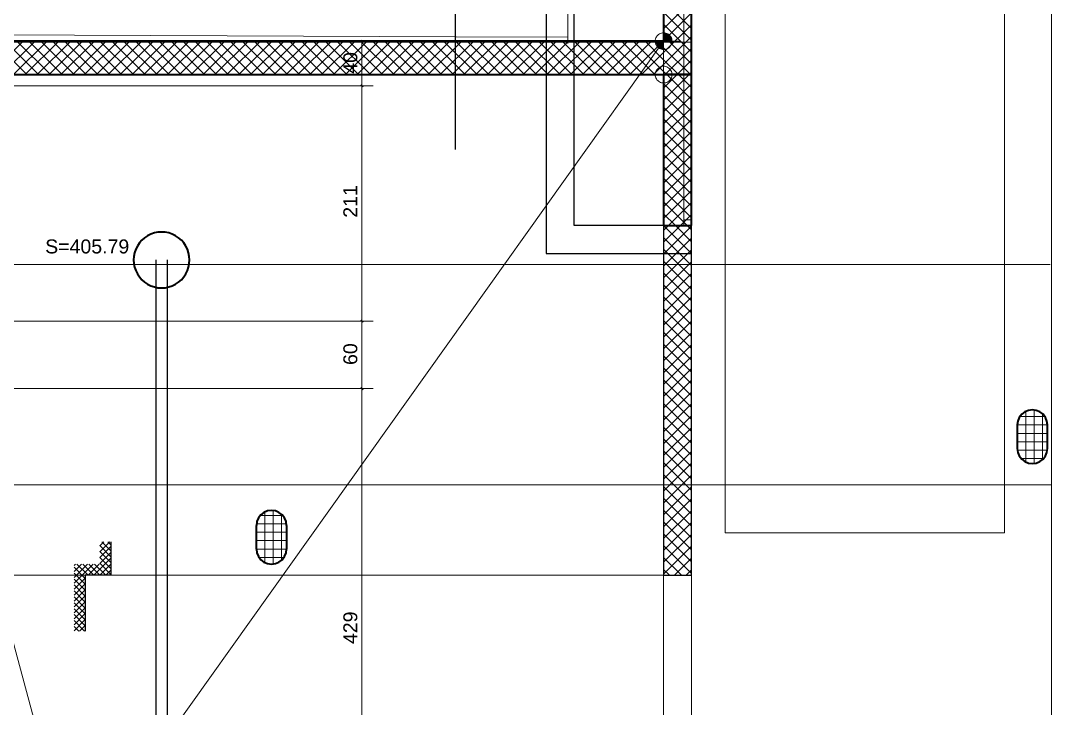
# Model space of a CAD drawing. Extents: x -1 to 1342, y -35 to 723.
# Drawn here: x 537 to 721.5, y 361.6 to 484.7 of the extents above; entities that cross this region are included whole.
import ezdxf
from ezdxf.lldxf.tags import DXFTag

# ---------------------------------------------------------------- set-up
doc = ezdxf.new("R2010")
doc.units = 0
doc.layers.get('0').update_dxf_attribs({"lineweight": 18})
for name, color, linetype, lineweight in [('-1._UG_2_005 Situation', 7, 'Continuous', 18), ('-1._UG_3_010 Aussenwände', 7, 'Continuous', 25), ('-1._UG_3_010 Aussenwände Abbruch', 7, 'Continuous', 25), ('-1._UG_3_010 Aussenwände Bauteilschraffuren', 7, 'Continuous', 25), ('-1._UG_3_010 Aussenwände Bauteilschraffuren Neu', 7, 'Continuous', 25), ('-1._UG_3_010 Aussenwände Neu', 7, 'Continuous', 25), ('-1._UG_3_010 Fenster Abbruch', 7, 'Continuous', 25), ('-1._UG_3_015 Innenwände', 7, 'Continuous', 25), ('-1._UG_3_015 Innenwände Abbruch', 7, 'Continuous', 25), ('-1._UG_3_015 Innenwände Bauteilschraffuren', 7, 'Continuous', 25), ('-1._UG_3_015 Innenwände Bauteilschraffuren Neu', 7, 'Continuous', 25), ('-1._UG_3_015 Innenwände Neu', 7, 'Continuous', 25), ('-1._UG_3_020 Stützen', 7, 'Continuous', 25), ('-1._UG_3_020 Stützen Bauteilschraffuren', 7, 'Continuous', 25), ('-1._UG_3_020 Stützen Bauteilschraffuren Neu', 7, 'Continuous', 25), ('-1._UG_3_020 Stützen Neu', 7, 'Continuous', 25), ('-1._UG_3_027 Oberhalb', 7, 'Continuous', 25), ('-1._UG_3_027 Oberhalb Neu', 7, 'Continuous', 25), ('-1._UG_3_035 Decken', 7, 'Continuous', 25), ('-1._UG_3_035 Decken Abbruch', 7, 'Continuous', 25), ('-1._UG_3_035 Decken Neu', 7, 'Continuous', 25), ('-1._UG_3_060 Möbel Einbau', 7, 'Continuous', 25), ('-1._UG_3_111 Bemassung Ausführung Koten Neu', 7, 'Continuous', 25), ('-1._UG_3_160 Beschriftungen Ausführung Neu', 7, 'Continuous', 25), ('-1._UG_3_200 Schnittlinien', 7, 'Continuous', 25)]:
    doc.layers.add(name, color=color, linetype=linetype, lineweight=lineweight)
for name, color, linetype, lineweight, true_color in [('H_Erdsondenbohrung', 7, 'Continuous', 35, 0xff6600), ('H_Sole_RL', 7, 'Nova_107-A0SKLQJ9LL', 25, 0xaf5f5f), ('H_Sole_VL', 7, 'Continuous', 25, 0x6d3636), ('S_Schmutzwasser-A0SKLQJALL', 7, 'Continuous', 18, 0xcc6600), ('X_Mass', 7, 'Continuous', 18, 0x0080ff)]:
    doc.layers.add(name, color=color, linetype=linetype, lineweight=lineweight, true_color=true_color)
doc.styles.get("Standard").update_dxf_attribs({"font": 'arial.ttf'})
tags = doc.linetypes.add('Nova_107-A0SKLQJ9LL', pattern=[12, 4, -4, 4]).pattern_tags.tags
tags[8:9] = [DXFTag(74, 4), DXFTag(75, 0), DXFTag(340, '0'), DXFTag(46, 0.0), DXFTag(50, 0.0), DXFTag(44, 0.0), DXFTag(45, 0.0)]
tags[6:7] = [DXFTag(74, 4), DXFTag(75, 0), DXFTag(340, '0'), DXFTag(46, 0.0), DXFTag(50, 0.0), DXFTag(44, 0.0), DXFTag(45, 0.0)]
tags[4:5] = [DXFTag(74, 4), DXFTag(75, 0), DXFTag(340, '0'), DXFTag(46, 0.0), DXFTag(50, 0.0), DXFTag(44, 0.0), DXFTag(45, 0.0)]
tags = doc.linetypes.add('Strich 1_0.5mm', pattern=[0.0055, 0.005, -0.0005]).pattern_tags.tags
tags[6:7] = [DXFTag(74, 4), DXFTag(75, 0), DXFTag(340, '0'), DXFTag(46, 1.0), DXFTag(50, 0.0), DXFTag(44, 0.0), DXFTag(45, 0.0)]
tags[4:5] = [DXFTag(74, 4), DXFTag(75, 0), DXFTag(340, '0'), DXFTag(46, 1.0), DXFTag(50, 0.0), DXFTag(44, 0.0), DXFTag(45, 0.0)]
tags = doc.linetypes.add('Strich 2_1mm-A0SKLQRVLL', pattern=[0.003, 0.002, -0.001]).pattern_tags.tags
tags[6:7] = [DXFTag(74, 4), DXFTag(75, 0), DXFTag(340, '0'), DXFTag(46, 1.0), DXFTag(50, 0.0), DXFTag(44, 0.0), DXFTag(45, 0.0)]
tags[4:5] = [DXFTag(74, 4), DXFTag(75, 0), DXFTag(340, '0'), DXFTag(46, 1.0), DXFTag(50, 0.0), DXFTag(44, 0.0), DXFTag(45, 0.0)]
tags = doc.linetypes.add('Strich 3_1mm Kanten', pattern=[0.004, 0.003, -0.001]).pattern_tags.tags
tags[6:7] = [DXFTag(74, 4), DXFTag(75, 0), DXFTag(340, '0'), DXFTag(46, 1.0), DXFTag(50, 0.0), DXFTag(44, 0.0), DXFTag(45, 0.0)]
tags[4:5] = [DXFTag(74, 4), DXFTag(75, 0), DXFTag(340, '0'), DXFTag(46, 1.0), DXFTag(50, 0.0), DXFTag(44, 0.0), DXFTag(45, 0.0)]
tags = doc.linetypes.add('STRICHLINIE2', pattern=[9.525, 6.35, -3.175]).pattern_tags.tags
tags[6:7] = [DXFTag(74, 4), DXFTag(75, 0), DXFTag(340, '0'), DXFTag(46, 0.0), DXFTag(50, 0.0), DXFTag(44, 0.0), DXFTag(45, 0.0)]
tags[4:5] = [DXFTag(74, 4), DXFTag(75, 0), DXFTag(340, '0'), DXFTag(46, 0.0), DXFTag(50, 0.0), DXFTag(44, 0.0), DXFTag(45, 0.0)]
tags = doc.linetypes.add('Strichpunkt 3_1_1mm Achsen', pattern=[0.005, 0.003, -0.001, 0, -0.001]).pattern_tags.tags
tags[10:11] = [DXFTag(74, 4), DXFTag(75, 0), DXFTag(340, '0'), DXFTag(46, 1.0), DXFTag(50, 0.0), DXFTag(44, 0.0), DXFTag(45, 0.0)]
tags[8:9] = [DXFTag(74, 4), DXFTag(75, 0), DXFTag(340, '0'), DXFTag(46, 1.0), DXFTag(50, 0.0), DXFTag(44, 0.0), DXFTag(45, 0.0)]
tags[6:7] = [DXFTag(74, 4), DXFTag(75, 0), DXFTag(340, '0'), DXFTag(46, 1.0), DXFTag(50, 0.0), DXFTag(44, 0.0), DXFTag(45, 0.0)]
tags[4:5] = [DXFTag(74, 4), DXFTag(75, 0), DXFTag(340, '0'), DXFTag(46, 1.0), DXFTag(50, 0.0), DXFTag(44, 0.0), DXFTag(45, 0.0)]
tags = doc.linetypes.add('Strichpunkt 6_2_2mm Schnitt', pattern=[0.5, 0.3, -0.1, 0, -0.1]).pattern_tags.tags
tags[10:11] = [DXFTag(74, 4), DXFTag(75, 0), DXFTag(340, '0'), DXFTag(46, 1.0), DXFTag(50, 0.0), DXFTag(44, 0.0), DXFTag(45, 0.0)]
tags[8:9] = [DXFTag(74, 4), DXFTag(75, 0), DXFTag(340, '0'), DXFTag(46, 1.0), DXFTag(50, 0.0), DXFTag(44, 0.0), DXFTag(45, 0.0)]
tags[6:7] = [DXFTag(74, 4), DXFTag(75, 0), DXFTag(340, '0'), DXFTag(46, 1.0), DXFTag(50, 0.0), DXFTag(44, 0.0), DXFTag(45, 0.0)]
tags[4:5] = [DXFTag(74, 4), DXFTag(75, 0), DXFTag(340, '0'), DXFTag(46, 1.0), DXFTag(50, 0.0), DXFTag(44, 0.0), DXFTag(45, 0.0)]

# ---------------------------------------------------------------- blocks, each defined once
blk = doc.blocks.new('Polylinie-A0SKLQINLL', base_point=(159.84, 119.83))
at = {"color": 0, "linetype": 'ByBlock', "lineweight": -2, "ltscale": 0.36}
for p, q in [((657.14, 480.83), (181.84, 480.83)), ((657.14, 119.83), (657.14, 480.83))]:
    blk.add_line(p, q, dxfattribs=at)
blk = doc.blocks.new('Blockreferenz-A0SKLQITLL', base_point=(106.71, 115.33))
at = {"color": 0, "linetype": 'ByBlock', "lineweight": -2, "ltscale": 130000}
for p, q in [((635.18, 521.72), (634.98, 480.63)), ((615, 481.81), (367.6, 482.85)), ((634.98, 481.72), (615, 481.81))]:
    blk.add_line(p, q, dxfattribs=at)
blk = doc.blocks.new('Referenz-A0SKLQJBLL', base_point=(90.89, 84.23))
at = {"layer": 'H_Erdsondenbohrung', "linetype": 'Continuous', "ltscale": 0.35}
for p, q in [((560.37, 446.48), (559.78, 446.19)), ((560.99, 446.69), (560.37, 446.48)), ((561.63, 446.82), (560.99, 446.69)), ((562.28, 446.86), (561.63, 446.82)), ((562.94, 446.82), (562.28, 446.86)), ((563.58, 446.69), (562.94, 446.82)), ((564.2, 446.48), (563.58, 446.69)), ((564.78, 446.19), (564.2, 446.48)), ((558.32, 444.91), (557.95, 444.36)), ((558.75, 445.4), (558.32, 444.91)), ((559.24, 445.83), (558.75, 445.4)), ((559.78, 446.19), (559.24, 445.83)), ((565.33, 445.83), (564.78, 446.19)), ((565.82, 445.4), (565.33, 445.83)), ((566.25, 444.91), (565.82, 445.4)), ((566.61, 444.36), (566.25, 444.91)), ((557.45, 443.16), (557.33, 442.51)), ((557.66, 443.77), (557.45, 443.16)), ((557.95, 444.36), (557.66, 443.77)), ((566.9, 443.77), (566.61, 444.36)), ((567.11, 443.16), (566.9, 443.77)), ((567.24, 442.51), (567.11, 443.16)), ((557.33, 442.51), (557.28, 441.86)), ((557.28, 441.86), (557.33, 441.21)), ((557.33, 441.21), (557.45, 440.57)), ((567.11, 440.57), (567.24, 441.21)), ((567.28, 441.86), (567.24, 442.51)), ((567.24, 441.21), (567.28, 441.86)), ((557.45, 440.57), (557.66, 439.95)), ((557.66, 439.95), (557.95, 439.36)), ((557.95, 439.36), (558.32, 438.82)), ((566.25, 438.82), (566.61, 439.36)), ((566.61, 439.36), (566.9, 439.95)), ((566.9, 439.95), (567.11, 440.57)), ((558.32, 438.82), (558.75, 438.33)), ((558.75, 438.33), (559.24, 437.89)), ((559.24, 437.89), (559.78, 437.53)), ((559.78, 437.53), (560.37, 437.24)), ((564.2, 437.24), (564.78, 437.53)), ((564.78, 437.53), (565.33, 437.89)), ((565.33, 437.89), (565.82, 438.33)), ((565.82, 438.33), (566.25, 438.82)), ((560.37, 437.24), (560.99, 437.03)), ((560.99, 437.03), (561.63, 436.9)), ((561.63, 436.9), (562.28, 436.86)), ((562.28, 436.86), (562.94, 436.9)), ((562.94, 436.9), (563.58, 437.03)), ((563.58, 437.03), (564.2, 437.24))]:
    blk.add_line(p, q, dxfattribs=at)
at = {"layer": 'H_Sole_RL', "linetype": 'Nova_107-A0SKLQJ9LL', "lineweight": -2, "ltscale": 0.25}
blk.add_line((563.28, 441.86), (563.28, 305.11), dxfattribs=at)
at = {"layer": 'H_Sole_VL', "linetype": 'Continuous', "lineweight": -2, "ltscale": 0.25}
blk.add_line((561.28, 307.11), (561.28, 441.86), dxfattribs=at)
at = {"layer": 'S_Schmutzwasser-A0SKLQJALL', "color": 1, "linetype": 'Continuous', "ltscale": 0.18, "true_color": 0xff0000, "insert": (541.44, 445.53), "char_height": 2.5, "attachment_point": 1}
blk.add_mtext('{\\fArial;S=405.79}', dxfattribs=at)
blk = doc.blocks.new('Maß-A0SKLQPLLL', base_point=(467.04, 245.3))
at = {"color": 0, "linetype": 'ByBlock', "lineweight": -2, "ltscale": 0.18}
for p, q in [((600.14, 481.03), (506.64, 481.03)), ((598.33, 480.84), (597.95, 481.22)), ((598.14, 481.03), (598.14, 245.49)), ((600.14, 473.04), (467.04, 473.04)), ((598.33, 472.85), (597.95, 473.23)), ((600.14, 430.89), (475.15, 430.89)), ((598.33, 430.7), (597.95, 431.08)), ((600.14, 418.83), (498.75, 418.83)), ((598.33, 418.64), (597.95, 419.02))]:
    blk.add_line(p, q, dxfattribs=at)
at = {"color": 0, "linetype": 'ByBlock', "lineweight": -2, "ltscale": 0.18, "char_height": 2.5, "attachment_point": 1, "rotation": 90}
for s, insert in [('{\\fArial;40}', (594.81, 475.19)), ('{\\fArial;211}', (594.81, 449.42)), ('{\\fArial;60}', (594.81, 423.07)), ('{\\fArial;429}', (594.81, 373.12))]:
    blk.add_mtext(s, dxfattribs=dict(at, insert=insert))
blk = doc.blocks.new('Referenz-A0SKLQRXLL', base_point=(5, 5))
at = {"layer": '-1._UG_3_010 Aussenwände', "color": 0, "lineweight": 35}
for p, q in [((652.14, 493.03), (652.14, 481.03)), ((657.14, 475.03), (657.14, 493.03)), ((652.14, 475.03), (657.14, 475.03))]:
    blk.add_line(p, q, dxfattribs=at)
at = {"layer": '-1._UG_3_010 Aussenwände Abbruch', "color": 0, "linetype": 'Strich 2_1mm-A0SKLQRVLL', "lineweight": -2, "ltscale": 62.5}
for p, q in [((631.14, 493.03), (631.14, 443.03)), ((636.14, 448.03), (636.14, 493.03)), ((652.14, 448.03), (636.14, 448.03)), ((631.14, 443.03), (636.14, 443.03)), ((636.14, 443.03), (657.14, 443.03))]:
    blk.add_line(p, q, dxfattribs=at)
at = {"layer": '-1._UG_3_010 Aussenwände Bauteilschraffuren', "color": 0, "linetype": 'Continuous', "lineweight": 13, "ltscale": 0.0169}
for p, q in [((657.14, 483.32), (652.14, 488.32)), ((652.14, 483.21), (657.14, 488.21)), ((657.14, 481.2), (652.14, 486.2)), ((652.14, 481.09), (657.14, 486.09)), ((657.14, 479.07), (652.14, 484.07)), ((652.14, 478.97), (657.14, 483.97)), ((657.14, 476.95), (652.14, 481.95)), ((652.14, 476.85), (657.14, 481.85)), ((656.94, 475.03), (652.14, 479.83)), ((652.44, 475.03), (657.14, 479.72)), ((654.82, 475.03), (652.14, 477.71)), ((654.57, 475.03), (657.14, 477.6)), ((652.7, 475.03), (652.14, 475.59)), ((656.69, 475.03), (657.14, 475.48))]:
    blk.add_line(p, q, dxfattribs=at)
at = {"layer": '-1._UG_3_010 Aussenwände Bauteilschraffuren Neu', "color": 0, "linetype": 'Continuous', "lineweight": 0, "ltscale": 0.0169}
for p, q in [((531.53, 475.03), (537.53, 481.03)), ((538.15, 475.03), (532.15, 481.03)), ((533.65, 475.03), (539.65, 481.03)), ((540.27, 475.03), (534.27, 481.03)), ((535.77, 475.03), (541.77, 481.03)), ((542.39, 475.03), (536.39, 481.03)), ((537.89, 475.03), (543.89, 481.03)), ((544.51, 475.03), (538.51, 481.03)), ((540.01, 475.03), (546.01, 481.03)), ((546.64, 475.03), (540.64, 481.03)), ((542.14, 475.03), (548.14, 481.03)), ((548.76, 475.03), (542.76, 481.03)), ((544.26, 475.03), (550.26, 481.03)), ((550.88, 475.03), (544.88, 481.03)), ((546.38, 475.03), (552.38, 481.03)), ((553, 475.03), (547, 481.03)), ((548.5, 475.03), (554.5, 481.03)), ((555.12, 475.03), (549.12, 481.03)), ((550.62, 475.03), (556.62, 481.03)), ((557.24, 475.03), (551.24, 481.03)), ((552.74, 475.03), (558.74, 481.03)), ((559.36, 475.03), (553.36, 481.03)), ((554.86, 475.03), (560.86, 481.03)), ((561.49, 475.03), (555.49, 481.03)), ((556.99, 475.03), (562.99, 481.03)), ((563.61, 475.03), (557.61, 481.03)), ((559.11, 475.03), (565.11, 481.03)), ((565.73, 475.03), (559.73, 481.03)), ((561.23, 475.03), (567.23, 481.03)), ((567.85, 475.03), (561.85, 481.03)), ((563.35, 475.03), (569.35, 481.03)), ((569.97, 475.03), (563.97, 481.03)), ((565.47, 475.03), (571.47, 481.03)), ((572.09, 475.03), (566.09, 481.03)), ((567.59, 475.03), (573.59, 481.03)), ((574.21, 475.03), (568.21, 481.03)), ((569.71, 475.03), (575.71, 481.03)), ((576.33, 475.03), (570.33, 481.03)), ((571.83, 475.03), (577.83, 481.03)), ((578.46, 475.03), (572.46, 481.03)), ((573.96, 475.03), (579.96, 481.03)), ((580.58, 475.03), (574.58, 481.03)), ((576.08, 475.03), (582.08, 481.03)), ((582.7, 475.03), (576.7, 481.03)), ((578.2, 475.03), (584.2, 481.03)), ((584.82, 475.03), (578.82, 481.03)), ((580.32, 475.03), (586.32, 481.03)), ((586.94, 475.03), (580.94, 481.03)), ((582.44, 475.03), (588.44, 481.03)), ((589.06, 475.03), (583.06, 481.03)), ((584.56, 475.03), (590.56, 481.03)), ((591.18, 475.03), (585.18, 481.03)), ((586.68, 475.03), (592.68, 481.03)), ((593.3, 475.03), (587.3, 481.03)), ((588.81, 475.03), (594.81, 481.03)), ((595.43, 475.03), (589.43, 481.03)), ((590.93, 475.03), (596.93, 481.03)), ((597.55, 475.03), (591.55, 481.03)), ((593.05, 475.03), (599.05, 481.03)), ((599.67, 475.03), (593.67, 481.03)), ((595.17, 475.03), (601.17, 481.03)), ((601.79, 475.03), (595.79, 481.03)), ((597.29, 475.03), (603.29, 481.03)), ((603.91, 475.03), (597.91, 481.03)), ((599.41, 475.03), (605.41, 481.03)), ((606.03, 475.03), (600.03, 481.03)), ((601.53, 475.03), (607.53, 481.03)), ((608.15, 475.03), (602.15, 481.03)), ((603.65, 475.03), (609.65, 481.03)), ((610.28, 475.03), (604.28, 481.03)), ((605.78, 475.03), (611.78, 481.03)), ((612.4, 475.03), (606.4, 481.03)), ((607.9, 475.03), (613.9, 481.03)), ((614.52, 475.03), (608.52, 481.03)), ((610.02, 475.03), (616.02, 481.03)), ((616.64, 475.03), (610.64, 481.03)), ((612.14, 475.03), (618.14, 481.03)), ((618.76, 475.03), (612.76, 481.03)), ((614.26, 475.03), (620.26, 481.03)), ((620.88, 475.03), (614.88, 481.03)), ((616.38, 475.03), (622.38, 481.03)), ((623, 475.03), (617, 481.03)), ((618.5, 475.03), (624.5, 481.03)), ((625.12, 475.03), (619.12, 481.03)), ((620.63, 475.03), (626.63, 481.03)), ((627.25, 475.03), (621.25, 481.03)), ((622.75, 475.03), (628.75, 481.03)), ((629.37, 475.03), (623.37, 481.03)), ((624.87, 475.03), (630.87, 481.03)), ((631.49, 475.03), (625.49, 481.03)), ((626.99, 475.03), (632.99, 481.03)), ((633.61, 475.03), (627.61, 481.03)), ((629.11, 475.03), (635.11, 481.03)), ((635.73, 475.03), (629.73, 481.03)), ((631.23, 475.03), (637.23, 481.03)), ((637.85, 475.03), (631.85, 481.03)), ((633.35, 475.03), (639.35, 481.03)), ((639.97, 475.03), (633.97, 481.03)), ((635.47, 475.03), (641.47, 481.03)), ((642.1, 475.03), (636.1, 481.03)), ((637.6, 475.03), (643.6, 481.03)), ((644.22, 475.03), (638.22, 481.03)), ((639.72, 475.03), (645.72, 481.03)), ((646.34, 475.03), (640.34, 481.03)), ((641.84, 475.03), (647.84, 481.03)), ((648.46, 475.03), (642.46, 481.03)), ((643.96, 475.03), (649.96, 481.03)), ((650.58, 475.03), (644.58, 481.03)), ((646.08, 475.03), (652.08, 481.03)), ((652.14, 475.59), (646.7, 481.03)), ((652.14, 477.71), (648.82, 481.03)), ((652.14, 479.83), (650.94, 481.03)), ((648.2, 475.03), (652.14, 478.97)), ((650.32, 475.03), (652.14, 476.85))]:
    blk.add_line(p, q, dxfattribs=at)
at = {"layer": '-1._UG_3_010 Aussenwände Neu', "color": 0, "lineweight": 35}
for p, q in [((652.14, 481.03), (203.84, 481.03)), ((511.64, 475.03), (652.14, 475.03))]:
    blk.add_line(p, q, dxfattribs=at)
at = {"layer": '-1._UG_3_010 Fenster Abbruch', "color": 0, "linetype": 'Strich 2_1mm-A0SKLQRVLL', "lineweight": 13, "ltscale": 16.9}
for p, q in [((652.14, 448.03), (652.14, 493.03)), ((657.14, 448.03), (657.14, 493.03)), ((655.74, 492.03), (655.74, 449.03)), ((657.14, 449.03), (657.14, 492.03)), ((657.14, 449.03), (655.74, 449.03)), ((655.74, 449.03), (655.74, 448.03)), ((657.14, 448.03), (657.14, 449.03))]:
    blk.add_line(p, q, dxfattribs=at)
at = {"layer": '-1._UG_3_010 Fenster Abbruch', "color": 0, "linetype": 'Strich 2_1mm-A0SKLQRVLL', "lineweight": -2, "ltscale": 62.5}
for p, q in [((652.14, 448.03), (655.74, 448.03)), ((655.74, 448.03), (657.14, 448.03)), ((655.74, 448.03), (657.14, 448.03))]:
    blk.add_line(p, q, dxfattribs=at)
at = {"layer": '-1._UG_3_015 Innenwände', "color": 0, "lineweight": -2}
for p, q in [((657.14, 448.03), (652.14, 448.03)), ((652.14, 448.03), (652.14, 385.43)), ((657.14, 385.43), (657.14, 448.03)), ((652.14, 385.43), (657.14, 385.43))]:
    blk.add_line(p, q, dxfattribs=at)
at = {"layer": '-1._UG_3_015 Innenwände Abbruch', "color": 0, "linetype": 'Strich 2_1mm-A0SKLQRVLL', "lineweight": -2, "ltscale": 62.5}
for p, q in [((652.14, 448.03), (655.74, 448.03)), ((655.74, 448.03), (657.14, 448.03)), ((657.14, 443.03), (657.14, 448.03))]:
    blk.add_line(p, q, dxfattribs=at)
at = {"layer": '-1._UG_3_015 Innenwände Bauteilschraffuren', "color": 0, "linetype": 'Continuous', "lineweight": 13, "ltscale": 0.0169}
for p, q in [((652.14, 447.15), (653.02, 448.03)), ((652.14, 445.03), (655.14, 448.03)), ((657.14, 443.01), (652.14, 448.01)), ((652.14, 442.9), (657.14, 447.9)), ((657.14, 445.13), (654.25, 448.03)), ((657.14, 447.25), (656.37, 448.03)), ((657.14, 440.89), (652.14, 445.89)), ((652.14, 440.78), (657.14, 445.78)), ((657.14, 438.77), (652.14, 443.77)), ((652.14, 438.66), (657.14, 443.66)), ((657.14, 436.65), (652.14, 441.65)), ((652.14, 436.54), (657.14, 441.54)), ((657.14, 434.53), (652.14, 439.53)), ((652.14, 434.42), (657.14, 439.42)), ((657.14, 432.4), (652.14, 437.4)), ((652.14, 432.3), (657.14, 437.3)), ((657.14, 430.28), (652.14, 435.28)), ((652.14, 430.18), (657.14, 435.18)), ((657.14, 428.16), (652.14, 433.16)), ((652.14, 428.06), (657.14, 433.06)), ((657.14, 426.04), (652.14, 431.04)), ((652.14, 425.93), (657.14, 430.93)), ((657.14, 423.92), (652.14, 428.92)), ((652.14, 423.81), (657.14, 428.81)), ((657.14, 421.8), (652.14, 426.8)), ((652.14, 421.69), (657.14, 426.69)), ((657.14, 419.68), (652.14, 424.68)), ((652.14, 419.57), (657.14, 424.57)), ((657.14, 417.56), (652.14, 422.56)), ((652.14, 417.45), (657.14, 422.45)), ((657.14, 415.43), (652.14, 420.43)), ((652.14, 415.33), (657.14, 420.33)), ((657.14, 413.31), (652.14, 418.31)), ((652.14, 413.21), (657.14, 418.21)), ((657.14, 411.19), (652.14, 416.19)), ((652.14, 411.09), (657.14, 416.09)), ((657.14, 409.07), (652.14, 414.07)), ((652.14, 408.96), (657.14, 413.96)), ((657.14, 406.95), (652.14, 411.95)), ((652.14, 406.84), (657.14, 411.84)), ((657.14, 404.83), (652.14, 409.83)), ((652.14, 404.72), (657.14, 409.72)), ((657.14, 402.71), (652.14, 407.71)), ((652.14, 402.6), (657.14, 407.6)), ((657.14, 400.59), (652.14, 405.59)), ((652.14, 400.48), (657.14, 405.48)), ((657.14, 398.46), (652.14, 403.46)), ((652.14, 398.36), (657.14, 403.36)), ((657.14, 396.34), (652.14, 401.34)), ((652.14, 396.24), (657.14, 401.24)), ((657.14, 394.22), (652.14, 399.22)), ((652.14, 394.11), (657.14, 399.11)), ((657.14, 392.1), (652.14, 397.1)), ((652.14, 391.99), (657.14, 396.99)), ((657.14, 389.98), (652.14, 394.98)), ((652.14, 389.87), (657.14, 394.87)), ((657.14, 387.86), (652.14, 392.86)), ((652.14, 387.75), (657.14, 392.75)), ((657.14, 385.74), (652.14, 390.74)), ((652.14, 385.63), (657.14, 390.63)), ((655.33, 385.43), (652.14, 388.61)), ((654.06, 385.43), (657.14, 388.51)), ((653.21, 385.43), (652.14, 386.49)), ((656.18, 385.43), (657.14, 386.39))]:
    blk.add_line(p, q, dxfattribs=at)
at = {"layer": '-1._UG_3_015 Innenwände Bauteilschraffuren Neu', "color": 0, "linetype": 'Continuous', "lineweight": 0, "ltscale": 0.0169}
for p, q in [((652.14, 474.72), (652.44, 475.03)), ((652.14, 472.6), (654.57, 475.03)), ((652.14, 470.48), (656.69, 475.03)), ((657.14, 470.59), (652.7, 475.03)), ((657.14, 472.71), (654.82, 475.03)), ((657.14, 474.83), (656.94, 475.03)), ((657.14, 468.47), (652.14, 473.47)), ((652.14, 468.36), (657.14, 473.36)), ((657.14, 466.35), (652.14, 471.35)), ((652.14, 466.24), (657.14, 471.24)), ((657.14, 464.22), (652.14, 469.22)), ((652.14, 464.12), (657.14, 469.12)), ((657.14, 462.1), (652.14, 467.1)), ((652.14, 462), (657.14, 467)), ((657.14, 459.98), (652.14, 464.98)), ((652.14, 459.88), (657.14, 464.88)), ((657.14, 457.86), (652.14, 462.86)), ((652.14, 457.75), (657.14, 462.75)), ((657.14, 455.74), (652.14, 460.74)), ((652.14, 455.63), (657.14, 460.63)), ((657.14, 453.62), (652.14, 458.62)), ((652.14, 453.51), (657.14, 458.51)), ((657.14, 451.5), (652.14, 456.5)), ((652.14, 451.39), (657.14, 456.39)), ((657.14, 449.38), (652.14, 454.38)), ((652.14, 449.27), (657.14, 454.27)), ((656.37, 448.03), (652.14, 452.25)), ((653.02, 448.03), (657.14, 452.15)), ((654.25, 448.03), (652.14, 450.13)), ((655.14, 448.03), (657.14, 450.03))]:
    blk.add_line(p, q, dxfattribs=at)
at = {"layer": '-1._UG_3_015 Innenwände Neu', "color": 0, "lineweight": 35}
for p, q in [((657.14, 475.03), (652.14, 475.03)), ((652.14, 475.03), (652.14, 448.03)), ((657.14, 448.03), (657.14, 475.03)), ((652.14, 448.03), (657.14, 448.03))]:
    blk.add_line(p, q, dxfattribs=at)
at = {"layer": '-1._UG_3_020 Stützen', "color": 0, "linetype": 'Continuous', "lineweight": 35, "ltscale": 122.499998}
for p, q in [((715.8, 413.68), (715.53, 413.03)), ((716.23, 414.24), (715.8, 413.68)), ((716.79, 414.67), (716.23, 414.24)), ((717.44, 414.94), (716.79, 414.67)), ((718.14, 415.03), (717.44, 414.94)), ((718.84, 414.94), (718.14, 415.03)), ((719.49, 414.67), (718.84, 414.94)), ((720.05, 414.24), (719.49, 414.67)), ((720.48, 413.68), (720.05, 414.24)), ((720.75, 413.03), (720.48, 413.68)), ((715.53, 413.03), (715.44, 412.33)), ((715.44, 412.33), (715.44, 408.13)), ((720.84, 412.33), (720.75, 413.03)), ((720.84, 408.13), (720.84, 412.33)), ((715.44, 408.13), (715.53, 407.43)), ((720.75, 407.43), (720.84, 408.13)), ((715.53, 407.43), (715.8, 406.78)), ((715.8, 406.78), (716.23, 406.22)), ((716.23, 406.22), (716.79, 405.79)), ((719.49, 405.79), (720.05, 406.22)), ((720.05, 406.22), (720.48, 406.78)), ((720.48, 406.78), (720.75, 407.43)), ((716.79, 405.79), (717.44, 405.52)), ((717.44, 405.52), (718.14, 405.43)), ((718.14, 405.43), (718.84, 405.52)), ((718.84, 405.52), (719.49, 405.79))]:
    blk.add_line(p, q, dxfattribs=at)
at = {"layer": '-1._UG_3_020 Stützen Bauteilschraffuren', "color": 0, "linetype": 'Continuous', "lineweight": 13, "ltscale": 0.0169}
for p, q in [((720.38, 413.83), (715.9, 413.83)), ((716.94, 414.74), (716.94, 405.71)), ((718.44, 415), (718.44, 405.45)), ((719.94, 414.33), (719.94, 406.13)), ((720.84, 412.33), (715.44, 412.33)), ((720.84, 410.83), (715.44, 410.83)), ((720.84, 409.33), (715.44, 409.33)), ((720.82, 407.83), (715.46, 407.83)), ((720.14, 406.33), (716.14, 406.33))]:
    blk.add_line(p, q, dxfattribs=at)
at = {"layer": '-1._UG_3_020 Stützen Bauteilschraffuren Neu', "color": 0, "linetype": 'Continuous', "lineweight": 0, "ltscale": 0.0169}
for p, q in [((580.74, 387.71), (580.74, 396.74)), ((582.24, 387.45), (582.24, 397)), ((579.94, 396.13), (583.94, 396.13)), ((583.74, 388.13), (583.74, 396.33)), ((579.24, 393.13), (584.64, 393.13)), ((579.26, 394.63), (584.62, 394.63)), ((579.24, 391.63), (584.64, 391.63)), ((579.24, 390.13), (584.64, 390.13)), ((579.7, 388.63), (584.18, 388.63))]:
    blk.add_line(p, q, dxfattribs=at)
at = {"layer": '-1._UG_3_020 Stützen Neu', "color": 0, "linetype": 'Continuous', "lineweight": 35, "ltscale": 122.499998}
for p, q in [((580.59, 396.67), (580.03, 396.24)), ((581.24, 396.94), (580.59, 396.67)), ((581.94, 397.03), (581.24, 396.94)), ((582.64, 396.94), (581.94, 397.03)), ((583.29, 396.67), (582.64, 396.94)), ((583.85, 396.24), (583.29, 396.67)), ((579.33, 395.03), (579.24, 394.33)), ((579.6, 395.68), (579.33, 395.03)), ((580.03, 396.24), (579.6, 395.68)), ((584.28, 395.68), (583.85, 396.24)), ((584.55, 395.03), (584.28, 395.68)), ((584.64, 394.33), (584.55, 395.03)), ((579.24, 390.13), (579.24, 394.33)), ((584.64, 394.33), (584.64, 390.13)), ((579.24, 390.13), (579.33, 389.43)), ((579.33, 389.43), (579.6, 388.78)), ((584.28, 388.78), (584.55, 389.43)), ((584.55, 389.43), (584.64, 390.13)), ((579.6, 388.78), (580.03, 388.22)), ((580.03, 388.22), (580.59, 387.79)), ((580.59, 387.79), (581.24, 387.52)), ((581.24, 387.52), (581.94, 387.43)), ((581.94, 387.43), (582.64, 387.52)), ((582.64, 387.52), (583.29, 387.79)), ((583.29, 387.79), (583.85, 388.22)), ((583.85, 388.22), (584.28, 388.78))]:
    blk.add_line(p, q, dxfattribs=at)
at = {"layer": '-1._UG_3_027 Oberhalb', "color": 0, "linetype": 'Strichpunkt 6_2_2mm Schnitt', "lineweight": 13, "ltscale": 16.9}
blk.add_line((721.54, 196.03), (721.54, 595.03), dxfattribs=at)
at = {"layer": '-1._UG_3_027 Oberhalb Neu', "color": 0, "linetype": 'Strichpunkt 6_2_2mm Schnitt', "lineweight": 13, "ltscale": 16.9}
for p, q in [((721.34, 441.03), (284.84, 441.03)), ((721.54, 401.63), (151.44, 401.63))]:
    blk.add_line(p, q, dxfattribs=at)
at = {"layer": '-1._UG_3_035 Decken', "color": 0, "linetype": 'Continuous', "lineweight": 13, "ltscale": 16.9}
blk.add_line((652.14, 168.03), (652.14, 595.03), dxfattribs=at)
blk.add_line((652.14, 168.03), (652.14, 595.03), dxfattribs=at)
at = {"layer": '-1._UG_3_035 Decken', "color": 0, "linetype": 'Strichpunkt 3_1_1mm Achsen', "lineweight": 13, "ltscale": 2197}
blk.add_line((652.14, 595.03), (652.14, 209.43), dxfattribs=at)
at = {"layer": '-1._UG_3_035 Decken', "color": 0, "linetype": 'Strich 3_1mm Kanten', "lineweight": 13, "ltscale": 2197}
blk.add_line((652.14, 333.03), (652.14, 498.03), dxfattribs=at)
at = {"layer": '-1._UG_3_035 Decken Abbruch', "color": 0, "linetype": 'Strich 2_1mm-A0SKLQRVLL', "lineweight": 13, "ltscale": 2197}
for p, q in [((636.14, 448.03), (636.14, 493.03)), ((652.14, 493.03), (652.14, 448.03)), ((652.14, 448.03), (636.14, 448.03))]:
    blk.add_line(p, q, dxfattribs=at)
at = {"layer": '-1._UG_3_035 Decken Neu', "color": 0, "linetype": 'Strichpunkt 3_1_1mm Achsen', "lineweight": 13, "ltscale": 2197}
for p, q in [((652.14, 481.03), (203.84, 481.03)), ((652.14, 385.43), (652.14, 481.03)), ((506.64, 385.43), (652.14, 385.43))]:
    blk.add_line(p, q, dxfattribs=at)
at = {"layer": '-1._UG_3_035 Decken Neu', "color": 0, "linetype": 'Strich 3_1mm Kanten', "lineweight": 13, "ltscale": 2197}
for p, q in [((506.64, 481.03), (652.14, 481.03)), ((652.14, 481.03), (506.64, 481.03)), ((652.14, 481.03), (652.14, 168.03)), ((652.14, 333.03), (652.14, 481.03))]:
    blk.add_line(p, q, dxfattribs=at)
at = {"layer": '-1._UG_3_035 Decken Neu', "color": 0, "linetype": 'Strich 3_1mm Kanten', "lineweight": 13, "ltscale": 16.9}
for p, q in [((506.64, 481.03), (546.64, 333.03)), ((546.64, 333.03), (652.14, 481.03))]:
    blk.add_line(p, q, dxfattribs=at)
at = {"layer": '-1._UG_3_035 Decken Neu', "color": 0, "linetype": 'Continuous', "lineweight": 13, "ltscale": 16.9}
for p, q in [((511.64, 481.03), (652.14, 481.03)), ((511.64, 481.03), (652.14, 481.03)), ((652.14, 481.03), (652.14, 168.03)), ((652.14, 481.03), (652.14, 168.03))]:
    blk.add_line(p, q, dxfattribs=at)
at = {"layer": '-1._UG_3_060 Möbel Einbau', "color": 0, "lineweight": 13}
for p, q in [((663.14, 493.03), (663.14, 393.03)), ((713.14, 493.03), (713.14, 393.03)), ((713.14, 393.03), (663.14, 393.03))]:
    blk.add_line(p, q, dxfattribs=at)
at = {"layer": '-1._UG_3_111 Bemassung Ausführung Koten Neu', "color": 0, "lineweight": 13}
for p, q in [((652.14, 478.03), (652.14, 484.03)), ((649.14, 481.03), (655.14, 481.03)), ((652.14, 472.03), (652.14, 478.03)), ((649.14, 475.03), (655.14, 475.03))]:
    blk.add_line(p, q, dxfattribs=at)
at = {"layer": '-1._UG_3_111 Bemassung Ausführung Koten Neu', "color": 0, "linetype": 'Continuous', "lineweight": 13, "ltscale": 16.9}
for p, q in [((650.76, 481.6), (650.69, 481.42)), ((650.84, 481.78), (650.76, 481.6)), ((650.95, 481.94), (650.84, 481.78)), ((651.08, 482.09), (650.95, 481.94)), ((651.23, 482.22), (651.08, 482.09)), ((651.39, 482.33), (651.23, 482.22)), ((651.57, 482.41), (651.39, 482.33)), ((651.75, 482.48), (651.57, 482.41)), ((651.95, 482.52), (651.75, 482.48)), ((652.14, 482.53), (651.95, 482.52)), ((652.34, 482.52), (652.14, 482.53)), ((652.53, 482.48), (652.34, 482.52)), ((652.72, 482.41), (652.53, 482.48)), ((652.89, 482.33), (652.72, 482.41)), ((653.05, 482.22), (652.89, 482.33)), ((653.2, 482.09), (653.05, 482.22)), ((653.33, 481.94), (653.2, 482.09)), ((653.44, 481.78), (653.33, 481.94)), ((653.53, 481.6), (653.44, 481.78)), ((653.59, 481.42), (653.53, 481.6)), ((650.65, 481.22), (650.64, 481.03)), ((650.64, 481.03), (650.65, 480.83)), ((650.69, 481.42), (650.65, 481.22)), ((650.65, 480.83), (650.69, 480.64)), ((650.69, 480.64), (650.76, 480.45)), ((650.76, 480.45), (650.84, 480.28)), ((650.84, 480.28), (650.95, 480.12)), ((650.95, 480.12), (651.08, 479.97)), ((651.08, 479.97), (651.23, 479.84)), ((651.23, 479.84), (651.39, 479.73)), ((651.39, 479.73), (651.57, 479.64)), ((652.72, 479.64), (652.89, 479.73)), ((652.89, 479.73), (653.05, 479.84)), ((653.05, 479.84), (653.2, 479.97)), ((653.2, 479.97), (653.33, 480.12)), ((653.33, 480.12), (653.44, 480.28)), ((653.44, 480.28), (653.53, 480.45)), ((653.53, 480.45), (653.59, 480.64)), ((653.63, 481.22), (653.59, 481.42)), ((653.59, 480.64), (653.63, 480.83)), ((653.64, 481.03), (653.63, 481.22)), ((653.63, 480.83), (653.64, 481.03)), ((651.57, 479.64), (651.75, 479.58)), ((651.75, 479.58), (651.95, 479.54)), ((651.95, 479.54), (652.14, 479.53)), ((652.14, 479.53), (652.34, 479.54)), ((652.34, 479.54), (652.53, 479.58)), ((652.53, 479.58), (652.72, 479.64)), ((651.08, 476.09), (650.95, 475.94)), ((651.23, 476.22), (651.08, 476.09)), ((651.39, 476.33), (651.23, 476.22)), ((651.57, 476.41), (651.39, 476.33)), ((651.75, 476.48), (651.57, 476.41)), ((651.95, 476.52), (651.75, 476.48)), ((652.14, 476.53), (651.95, 476.52)), ((652.34, 476.52), (652.14, 476.53)), ((652.53, 476.48), (652.34, 476.52)), ((652.72, 476.41), (652.53, 476.48)), ((652.89, 476.33), (652.72, 476.41)), ((653.05, 476.22), (652.89, 476.33)), ((653.2, 476.09), (653.05, 476.22)), ((653.33, 475.94), (653.2, 476.09)), ((650.65, 475.22), (650.64, 475.03)), ((650.64, 475.03), (650.65, 474.83)), ((650.69, 475.42), (650.65, 475.22)), ((650.65, 474.83), (650.69, 474.64)), ((650.76, 475.6), (650.69, 475.42)), ((650.69, 474.64), (650.76, 474.45)), ((650.84, 475.78), (650.76, 475.6)), ((650.76, 474.45), (650.84, 474.28)), ((650.95, 475.94), (650.84, 475.78)), ((650.84, 474.28), (650.95, 474.12)), ((653.44, 475.78), (653.33, 475.94)), ((653.33, 474.12), (653.44, 474.28)), ((653.53, 475.6), (653.44, 475.78)), ((653.44, 474.28), (653.53, 474.45)), ((653.59, 475.42), (653.53, 475.6)), ((653.53, 474.45), (653.59, 474.64)), ((653.63, 475.22), (653.59, 475.42)), ((653.59, 474.64), (653.63, 474.83)), ((653.64, 475.03), (653.63, 475.22)), ((653.63, 474.83), (653.64, 475.03)), ((650.95, 474.12), (651.08, 473.97)), ((651.08, 473.97), (651.23, 473.84)), ((651.23, 473.84), (651.39, 473.73)), ((651.39, 473.73), (651.57, 473.64)), ((651.57, 473.64), (651.75, 473.58)), ((651.75, 473.58), (651.95, 473.54)), ((651.95, 473.54), (652.14, 473.53)), ((652.14, 473.53), (652.34, 473.54)), ((652.34, 473.54), (652.53, 473.58)), ((652.53, 473.58), (652.72, 473.64)), ((652.72, 473.64), (652.89, 473.73)), ((652.89, 473.73), (653.05, 473.84)), ((653.05, 473.84), (653.2, 473.97)), ((653.2, 473.97), (653.33, 474.12))]:
    blk.add_line(p, q, dxfattribs=at)
at = {"layer": '-1._UG_3_111 Bemassung Ausführung Koten Neu', "color": 0, "linetype": 'Continuous', "lineweight": 0, "ltscale": 0.0169}
for points in [[(652.14, 481.03), (652.72, 481.03), (652.14, 482.53)], [(652.18, 482.41), (652.72, 482.41), (652.14, 482.53)], [(652.72, 481.03), (652.72, 482.41), (652.18, 482.41)], [(652.72, 481.03), (653.2, 481.03), (652.72, 482.41)], [(652.83, 482.09), (653.2, 482.09), (652.72, 482.41)], [(653.2, 481.03), (653.2, 482.09), (652.83, 482.09)], [(653.2, 481.03), (653.53, 481.03), (653.2, 482.09)], [(653.35, 481.6), (653.53, 481.6), (653.2, 482.09)], [(653.53, 481.03), (653.53, 481.6), (653.35, 481.6)], [(653.53, 481.03), (653.64, 481.03), (653.53, 481.6)], [(650.76, 480.45), (650.76, 481.03), (650.64, 481.03)], [(650.76, 480.45), (650.93, 480.45), (650.76, 481.03)], [(651.08, 479.97), (651.08, 481.03), (650.76, 481.03)], [(651.08, 479.97), (650.93, 480.45), (650.76, 480.45)], [(651.08, 479.97), (651.45, 479.97), (651.08, 481.03)], [(651.57, 479.64), (651.57, 481.03), (651.08, 481.03)], [(651.57, 479.64), (651.45, 479.97), (651.08, 479.97)], [(651.57, 479.64), (652.1, 479.64), (651.57, 481.03)], [(652.14, 479.53), (652.14, 481.03), (651.57, 481.03)], [(652.14, 479.53), (652.1, 479.64), (651.57, 479.64)]]:
    blk.add_solid(points, dxfattribs=at)
at = {"layer": '-1._UG_3_160 Beschriftungen Ausführung Neu', "color": 0, "linetype": 'Continuous', "lineweight": 13, "ltscale": 0.0169}
for p, q in [((551.21, 390.71), (551.93, 391.43)), ((551.21, 389.65), (552.99, 391.43)), ((553.21, 389.81), (551.6, 391.43)), ((553.21, 390.87), (552.66, 391.43)), ((553.21, 388.75), (551.21, 390.75)), ((551.21, 388.59), (553.21, 390.59)), ((553.21, 387.69), (551.21, 389.69)), ((551.21, 387.53), (553.21, 389.53)), ((550.17, 385.43), (553.21, 388.47)), ((553.21, 386.63), (551.21, 388.63)), ((553.21, 385.57), (551.21, 387.57)), ((546.61, 387.17), (546.87, 387.43)), ((546.61, 386.11), (547.93, 387.43)), ((546.61, 385.05), (548.99, 387.43)), ((546.61, 383.99), (550.05, 387.43)), ((548.61, 384.87), (546.61, 386.87)), ((548.61, 383.81), (546.61, 385.81)), ((549.11, 385.43), (547.11, 387.43)), ((550.17, 385.43), (548.17, 387.43)), ((549.11, 385.43), (551.11, 387.43)), ((551.23, 385.43), (549.23, 387.43)), ((552.29, 385.43), (550.29, 387.43)), ((551.23, 385.43), (553.21, 387.41)), ((552.29, 385.43), (553.21, 386.35)), ((546.61, 382.93), (548.61, 384.93)), ((548.61, 382.75), (546.61, 384.75)), ((546.61, 381.87), (548.61, 383.87)), ((548.61, 381.69), (546.61, 383.69)), ((546.61, 380.81), (548.61, 382.81)), ((548.61, 380.62), (546.61, 382.62)), ((546.61, 379.75), (548.61, 381.75)), ((548.61, 379.56), (546.61, 381.56)), ((546.61, 378.69), (548.61, 380.69)), ((548.61, 378.5), (546.61, 380.5)), ((546.61, 377.62), (548.61, 379.62)), ((548.61, 377.44), (546.61, 379.44)), ((546.61, 376.56), (548.61, 378.56)), ((548.61, 376.38), (546.61, 378.38)), ((546.61, 375.5), (548.61, 377.5)), ((548.5, 375.43), (546.61, 377.32)), ((547.6, 375.43), (548.61, 376.44)), ((547.44, 375.43), (546.61, 376.26))]:
    blk.add_line(p, q, dxfattribs=at)
at = {"layer": '-1._UG_3_160 Beschriftungen Ausführung Neu', "color": 0, "linetype": 'Continuous', "lineweight": -2, "ltscale": 62.5}
for p, q in [((553.21, 391.43), (553.21, 385.43)), ((553.21, 385.43), (548.61, 385.43)), ((548.61, 385.43), (548.61, 375.43))]:
    blk.add_line(p, q, dxfattribs=at)
at = {"layer": '-1._UG_3_200 Schnittlinien', "color": 0, "linetype": 'Strichpunkt 6_2_2mm Schnitt', "lineweight": -2, "ltscale": 62.5}
blk.add_line((614.85, 501.63), (614.85, 461.63), dxfattribs=at)

msp = doc.modelspace()

# ---------------------------------------------------------------- block references
at = {"layer": '-1._UG_2_005 Situation', "color": 9, "linetype": 'Strich 1_0.5mm', "lineweight": 13, "ltscale": 130, "true_color": 0xc0c0c0}
msp.add_blockref('Blockreferenz-A0SKLQITLL', (106.71, 115.33), dxfattribs=at)
at = {"color": 8, "lineweight": 25, "ltscale": 0.25, "true_color": 0x808080}
msp.add_blockref('Referenz-A0SKLQRXLL', (5, 5), dxfattribs=at)
at = {"color": 1, "linetype": 'STRICHLINIE2', "ltscale": 0.36, "true_color": 0xff0000}
msp.add_blockref('Polylinie-A0SKLQINLL', (159.84, 119.83), dxfattribs=at)
at = {"color": 9, "lineweight": 25, "ltscale": 0.25, "true_color": 0xc0c0c0}
msp.add_blockref('Referenz-A0SKLQJBLL', (90.89, 84.23), dxfattribs=at)
at = {"layer": 'X_Mass', "ltscale": 0.18}
msp.add_blockref('Maß-A0SKLQPLLL', (467.04, 245.3), dxfattribs=at)

doc.saveas('drawing.dxf')
